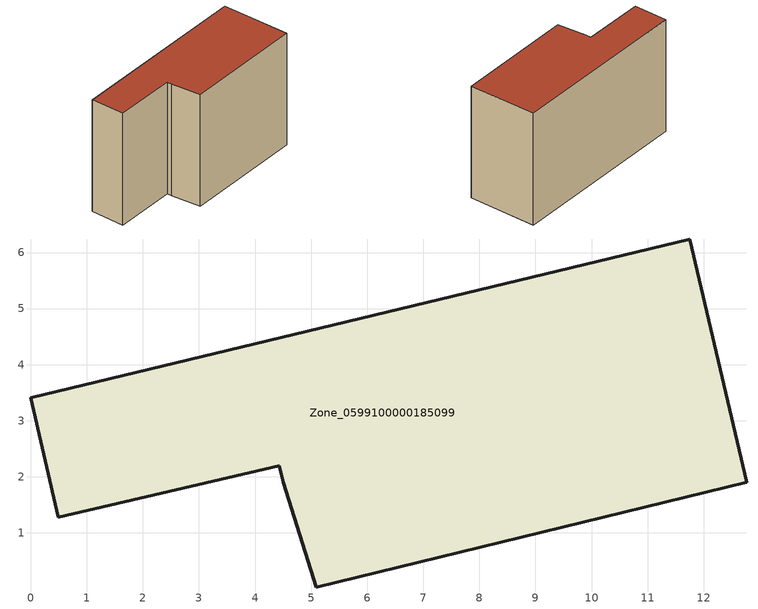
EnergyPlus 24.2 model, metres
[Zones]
Zone_0599100000185099
 floor ground (C_G): 4.43,2.2 0.49,1.28 0,3.41 11.75,6.24 12.77,1.9 5.09,0.04 4.5,1.9 z0
 wall outside (C_F): 11.75,6.24 0,3.41 0.49,1.28 4.43,2.2 4.5,1.9 5.09,0.04 12.77,1.9 11.75,6.24 z0:7.59
 roof outside (C_R): 4.5,1.9 5.09,0.04 12.77,1.9 11.75,6.24 0,3.41 0.49,1.28 4.43,2.2 z7.59
[BUILDING]
Pand.0599100000185099: North Axis=0; Terrain=City; Loads Convergence Tolerance Value=0.04; Temperature Convergence Tolerance Value=0.4; Solar Distribution=FullExterior; Maximum Number of Warmup Days=25; Minimum Number of Warmup Days=1
[Site:Location]
Rotterdam.The.Hague.AP_ZH_NLD Design_Conditions: Latitude=51.96; Longitude=4.45; Time Zone=1; Elevation=-4.5
[SITE:GROUNDTEMPERATURE:BUILDINGSURFACE]
18, 18, 18, 18, 18, 18, 18, 18, 18, 18, 18, 18
[MATERIAL] Thermal Absorptance=0.9; Solar Absorptance=0.7; Visible Absorptance=0.7
Name | Roughness | Thickness | Conductivity | Density | Specific Heat
G.TI.1946 | MediumSmooth | 0.15 | 1 | 540 | 1210
F.TI.1946 | Rough | 0.3 | 0.857143 | 1920 | 840
R.TI.1946 | MediumRough | 0.2 | 0.1 | 1500 | 1000
[CONSTRUCTION]
C_G: G.TI.1946
C_F: F.TI.1946
C_R: R.TI.1946
[ZONE]
Zone_0599100000185099: Type=1; Multiplier=1; Ceiling Height=Autocalculate; Volume=Autocalculate; Floor Area=autocalculate; Part of Total Floor Area=Yes
[ZONEINFILTRATION:DESIGNFLOWRATE]
Infil_Zone_0599100000185099: Zone or ZoneList or Space or SpaceList=Zone_0599100000185099; Schedule=AlwaysOn; Design Flow Rate Calculation Method=Flow/Area; Flow Rate per Floor Area=0.003; Constant Term Coefficient=1; Temperature Term Coefficient=0; Velocity Term Coefficient=0; Velocity Squared Term Coefficient=0
[HVACTEMPLATE:ZONE:IDEALLOADSAIRSYSTEM]
Zone_0599100000185099: Maximum Heating Supply Air Temperature=50; Minimum Cooling Supply Air Temperature=13; Maximum Heating Supply Air Humidity Ratio=0.0156; Minimum Cooling Supply Air Humidity Ratio=0.0077; Heating Limit=NoLimit; Cooling Limit=NoLimit; Dehumidification Control Type=ConstantSensibleHeatRatio; Cooling Sensible Heat Ratio=0.7; Dehumidification Setpoint=60; Humidification Control Type=None; Humidification Setpoint=30; Outdoor Air Method=None; Outdoor Air Flow Rate per Person=0.00944; Outdoor Air Flow Rate per Zone Floor Area=0; Outdoor Air Flow Rate per Zone=0; Demand Controlled Ventilation Type=None; Outdoor Air Economizer Type=NoEconomizer; Heat Recovery Type=None; Sensible Heat Recovery Effectiveness=0.7; Latent Heat Recovery Effectiveness=0.65
[ZONECONTROL:THERMOSTAT]
ThermostatControl_Zone_0599100000185099: Zone or ZoneList=Zone_0599100000185099; Control Type Schedule=DualSetpointControlType; Control 1=Thermostat_Zone_0599100000185099; Temperature Difference Between Cutout And Setpoint=0
[THERMOSTATSETPOINT:DUALSETPOINT]
Thermostat_Zone_0599100000185099: Heating Setpoint Temperature Schedule=HeatingSetpoint_Zone_0599100000185099; Cooling Setpoint Temperature Schedule=CoolingSetpoint_Zone_0599100000185099
[SCHEDULE:COMPACT]
HeatingSetpoint_Zone_0599100000185099: Through: 12/31, For: AllDays, Until: 24:00, 21
CoolingSetpoint_Zone_0599100000185099: Through: 12/31, For: AllDays, Until: 24:00, 24
DualSetpointControlType: Through: 12/31, For: AllDays, Until: 24:00, 4
AlwaysOn: Through: 12/31, For: AllDays, Until: 24:00, 1
